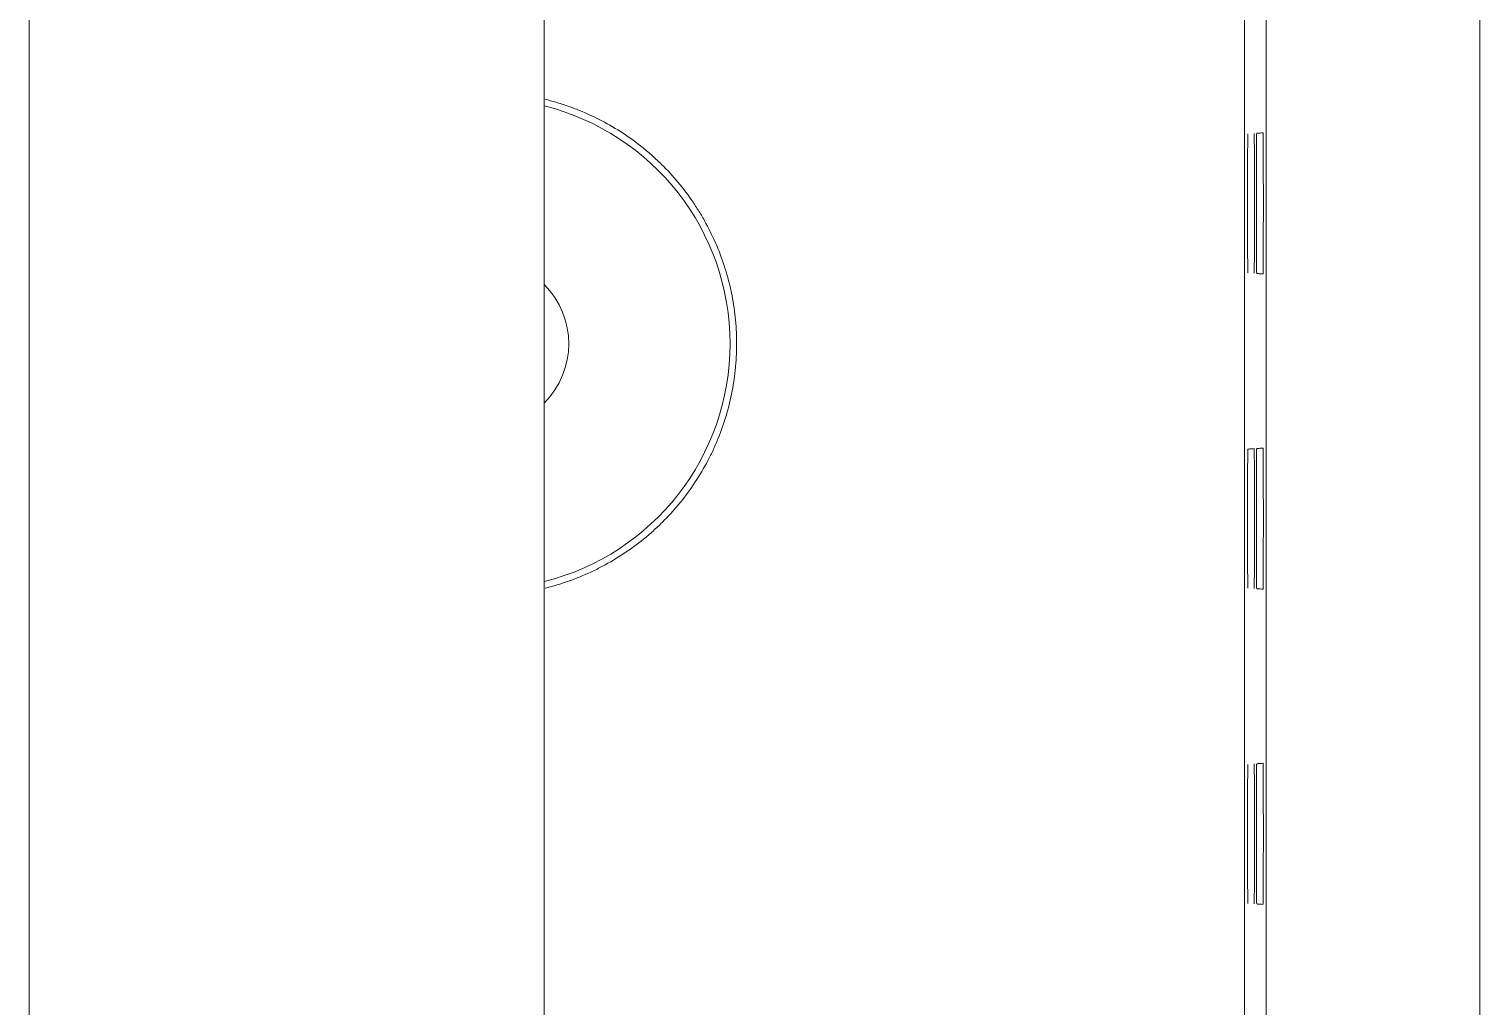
# Model space of a CAD drawing. Header units: millimetres. Extents: x -195 to 1349, y 148 to 750.
# Drawn here: x 852.5 to 873.2, y 461.28 to 475.23 of the extents above; entities that cross this region are included whole.
import ezdxf

# ---------------------------------------------------------------- set-up
doc = ezdxf.new("R2010")
doc.units = ezdxf.units.MM
doc.layers.add('100', color=7, linetype='CONTINUOUS', true_color=0xffffff)
doc.layers.add('4', color=7, linetype='CONTINUOUS', true_color=0xffffff)

msp = doc.modelspace()

# ---------------------------------------------------------------- linework, layer by layer
at = {"layer": '100', "color": 7, "linetype": 'Continuous', "lineweight": 18}
for p, q in [((859.852, 314.49), (859.852, 495.981)), ((852.502, 486.235), (852.502, 324.235))]:
    msp.add_line(p, q, dxfattribs=at)
at = {"layer": '4', "color": 7, "linetype": 'Continuous', "lineweight": 18}
for p, q in [((873.2, 317.039), (873.2, 493.431)), ((870.15, 317.689), (870.15, 492.781))]:
    msp.add_line(p, q, dxfattribs=at)
msp.add_arc((859.002, 470.732), 3.5, 284.0456, 75.9544, dxfattribs=at)
at = {"layer": '4', "color": 7, "linetype": 'Continuous', "lineweight": 18, "extrusion": (0, 0, -1)}
msp.add_arc((-859.002, 470.732), 1.2, 135.0731, 224.9269, dxfattribs=at)
at = {"layer": '4', "color": 7, "linetype": 'Continuous', "lineweight": 18}
for points, knots in [([(869.842, 457.985), (869.842, 458.13), (869.842, 458.274), (869.842, 469.239), (869.842, 480.061), (869.842, 490.882)], [0, 0, 0, 0, 0.013153, 0.013153, 1, 1, 1, 1]), ([(859.863, 474.222), (859.915, 474.209), (859.967, 474.195), (860.075, 474.163), (860.132, 474.145), (860.216, 474.116), (860.243, 474.106), (860.299, 474.085), (860.437, 474.031), (860.676, 473.919), (860.878, 473.801), (861.074, 473.672), (861.169, 473.602), (861.284, 473.509), (861.307, 473.49), (861.352, 473.452), (861.419, 473.394), (861.483, 473.333), (861.609, 473.21), (861.767, 473.037), (861.909, 472.85), (862.008, 472.704), (862.04, 472.654), (862.102, 472.553), (862.131, 472.502), (862.216, 472.346), (862.318, 472.135), (862.398, 471.915), (862.451, 471.747), (862.475, 471.662), (862.496, 471.576), (862.51, 471.518), (862.516, 471.489), (862.546, 471.344), (862.564, 471.228), (862.589, 470.995), (862.602, 470.761), (862.593, 470.526), (862.579, 470.379), (862.576, 470.35), (862.569, 470.291), (862.566, 470.262), (862.553, 470.174), (862.544, 470.115), (862.51, 469.942), (862.455, 469.714), (862.378, 469.493), (862.312, 469.33), (862.277, 469.248), (862.239, 469.168), (862.212, 469.115), (862.199, 469.089), (862.13, 468.958), (862.011, 468.755), (861.804, 468.471), (861.647, 468.296), (861.523, 468.169), (861.48, 468.128), (861.393, 468.048), (861.349, 468.009), (861.213, 467.896), (861.026, 467.755), (860.826, 467.633), (860.671, 467.549), (860.619, 467.522), (860.539, 467.483), (860.512, 467.471), (860.458, 467.446), (860.322, 467.387), (860.116, 467.311), (859.934, 467.26), (859.864, 467.243)], [0, 0, 0, 0, 0.016953, 0.016953, 0.03542, 0.03542, 0.044654, 0.044654, 0.053887, 0.090822, 0.127756, 0.127756, 0.164691, 0.164691, 0.173924, 0.173924, 0.183158, 0.201625, 0.201625, 0.23856, 0.275494, 0.275494, 0.293961, 0.293961, 0.312428, 0.312428, 0.349363, 0.386297, 0.386297, 0.404765, 0.413998, 0.413998, 0.423232, 0.423232, 0.460166, 0.460166, 0.497101, 0.534035, 0.534035, 0.543269, 0.543269, 0.552502, 0.552502, 0.57097, 0.57097, 0.607904, 0.644838, 0.644838, 0.663306, 0.672539, 0.672539, 0.681773, 0.681773, 0.718707, 0.755642, 0.792576, 0.792576, 0.811043, 0.811043, 0.829511, 0.829511, 0.866445, 0.90338, 0.90338, 0.921847, 0.921847, 0.93108, 0.93108, 0.940314, 0.977248, 1, 1, 1, 1]), ([(869.89, 471.743), (869.889, 471.743), (869.889, 471.75), (869.888, 471.769), (869.888, 471.776), (869.888, 471.795), (869.888, 471.806), (869.887, 471.831), (869.887, 471.859), (869.887, 471.892), (869.887, 471.919), (869.887, 471.929), (869.886, 471.948), (869.886, 471.958), (869.886, 471.989), (869.886, 472.011), (869.886, 472.08), (869.885, 472.13), (869.885, 472.197), (869.885, 472.211), (869.885, 472.239), (869.885, 472.253), (869.885, 472.296), (869.885, 472.325), (869.885, 472.385), (869.885, 472.416), (869.885, 472.462), (869.885, 472.478), (869.885, 472.509), (869.884, 472.525), (869.884, 472.573), (869.884, 472.638), (869.884, 472.702), (869.884, 472.767), (869.884, 472.799), (869.884, 472.848), (869.884, 472.864), (869.884, 472.897), (869.885, 472.977), (869.885, 473.054), (869.885, 473.129), (869.885, 473.144), (869.885, 473.173), (869.885, 473.188), (869.885, 473.231), (869.885, 473.259), (869.885, 473.34), (869.886, 473.39), (869.886, 473.448), (869.886, 473.459), (869.886, 473.481), (869.886, 473.491), (869.886, 473.522), (869.887, 473.542), (869.887, 473.578), (869.887, 473.594), (869.887, 473.625), (869.887, 473.639), (869.888, 473.664), (869.888, 473.686), (869.888, 473.702), (869.889, 473.714), (869.889, 473.719), (869.889, 473.726), (869.889, 473.727), (869.89, 473.727)], [0, 0, 0, 0, 0.0625, 0.0625, 0.09375, 0.09375, 0.125, 0.125, 0.15625, 0.1875, 0.1875, 0.203125, 0.203125, 0.21875, 0.21875, 0.25, 0.25, 0.3125, 0.3125, 0.328125, 0.328125, 0.34375, 0.34375, 0.375, 0.375, 0.40625, 0.40625, 0.421875, 0.421875, 0.4375, 0.4375, 0.46875, 0.5, 0.5, 0.53125, 0.53125, 0.546875, 0.546875, 0.5625, 0.625, 0.625, 0.640625, 0.640625, 0.65625, 0.65625, 0.6875, 0.6875, 0.75, 0.75, 0.765625, 0.765625, 0.78125, 0.78125, 0.8125, 0.8125, 0.84375, 0.84375, 0.875, 0.875, 0.90625, 0.9375, 0.9375, 0.96875, 0.96875, 1, 1, 1, 1]), ([(869.979, 473.734), (869.979, 473.734), (869.979, 473.727), (869.98, 473.708), (869.98, 473.7), (869.98, 473.686), (869.98, 473.681), (869.981, 473.67), (869.981, 473.664), (869.981, 473.645), (869.981, 473.617), (869.981, 473.584), (869.982, 473.557), (869.982, 473.547), (869.982, 473.528), (869.982, 473.518), (869.982, 473.486), (869.982, 473.464), (869.983, 473.395), (869.983, 473.345), (869.983, 473.277), (869.983, 473.263), (869.983, 473.235), (869.983, 473.221), (869.983, 473.177), (869.983, 473.148), (869.984, 473.088), (869.984, 473.057), (869.984, 473.01), (869.984, 472.995), (869.984, 472.963), (869.984, 472.947), (869.984, 472.898), (869.984, 472.834), (869.984, 472.769), (869.984, 472.704), (869.984, 472.671), (869.984, 472.622), (869.984, 472.606), (869.984, 472.573), (869.984, 472.492), (869.984, 472.415), (869.984, 472.339), (869.983, 472.324), (869.983, 472.294), (869.983, 472.28), (869.983, 472.236), (869.983, 472.208), (869.983, 472.127), (869.983, 472.077), (869.982, 472.018), (869.982, 472.007), (869.982, 471.985), (869.982, 471.974), (869.982, 471.943), (869.982, 471.924), (869.981, 471.888), (869.981, 471.871), (869.981, 471.84), (869.981, 471.826), (869.981, 471.801), (869.98, 471.779), (869.98, 471.763), (869.98, 471.75), (869.979, 471.745), (869.979, 471.739), (869.979, 471.737), (869.979, 471.737)], [0, 0, 0, 0, 0.0625, 0.0625, 0.09375, 0.09375, 0.109375, 0.109375, 0.125, 0.125, 0.15625, 0.1875, 0.1875, 0.203125, 0.203125, 0.21875, 0.21875, 0.25, 0.25, 0.3125, 0.3125, 0.328125, 0.328125, 0.34375, 0.34375, 0.375, 0.375, 0.40625, 0.40625, 0.421875, 0.421875, 0.4375, 0.4375, 0.46875, 0.5, 0.5, 0.53125, 0.53125, 0.546875, 0.546875, 0.5625, 0.625, 0.625, 0.640625, 0.640625, 0.65625, 0.65625, 0.6875, 0.6875, 0.75, 0.75, 0.765625, 0.765625, 0.78125, 0.78125, 0.8125, 0.8125, 0.84375, 0.84375, 0.875, 0.875, 0.90625, 0.9375, 0.9375, 0.96875, 0.96875, 1, 1, 1, 1]), ([(870.015, 471.734), (870.015, 471.735), (870.015, 471.741), (870.014, 471.76), (870.014, 471.768), (870.014, 471.787), (870.013, 471.798), (870.013, 471.823), (870.013, 471.851), (870.013, 471.885), (870.012, 471.912), (870.012, 471.921), (870.012, 471.941), (870.012, 471.951), (870.012, 471.983), (870.012, 472.005), (870.011, 472.074), (870.011, 472.124), (870.011, 472.192), (870.011, 472.206), (870.011, 472.235), (870.011, 472.249), (870.011, 472.292), (870.011, 472.322), (870.01, 472.382), (870.01, 472.413), (870.01, 472.46), (870.01, 472.475), (870.01, 472.507), (870.01, 472.524), (870.01, 472.572), (870.01, 472.637), (870.01, 472.702), (870.01, 472.767), (870.01, 472.8), (870.01, 472.849), (870.01, 472.865), (870.01, 472.898), (870.01, 472.979), (870.01, 473.057), (870.01, 473.132), (870.011, 473.147), (870.011, 473.177), (870.011, 473.192), (870.011, 473.236), (870.011, 473.264), (870.011, 473.345), (870.011, 473.396), (870.012, 473.454), (870.012, 473.465), (870.012, 473.487), (870.012, 473.498), (870.012, 473.529), (870.012, 473.549), (870.013, 473.585), (870.013, 473.602), (870.013, 473.633), (870.013, 473.647), (870.013, 473.672), (870.014, 473.694), (870.014, 473.71), (870.014, 473.723), (870.015, 473.728), (870.015, 473.735), (870.015, 473.736), (870.015, 473.736)], [0, 0, 0, 0, 0.0625, 0.0625, 0.09375, 0.09375, 0.125, 0.125, 0.15625, 0.1875, 0.1875, 0.203125, 0.203125, 0.21875, 0.21875, 0.25, 0.25, 0.3125, 0.3125, 0.328125, 0.328125, 0.34375, 0.34375, 0.375, 0.375, 0.40625, 0.40625, 0.421875, 0.421875, 0.4375, 0.4375, 0.46875, 0.5, 0.5, 0.53125, 0.53125, 0.546875, 0.546875, 0.5625, 0.625, 0.625, 0.640625, 0.640625, 0.65625, 0.65625, 0.6875, 0.6875, 0.75, 0.75, 0.765625, 0.765625, 0.78125, 0.78125, 0.8125, 0.8125, 0.84375, 0.84375, 0.875, 0.875, 0.90625, 0.9375, 0.9375, 0.96875, 0.96875, 1, 1, 1, 1]), ([(870.104, 473.742), (870.091, 473.741), (870.078, 473.741), (870.055, 473.739), (870.046, 473.738), (870.03, 473.737), (870.023, 473.737), (870.015, 473.736)], [0, 0, 0, 0, 0.448296, 0.448296, 0.75351, 0.75351, 1, 1, 1, 1]), ([(870.104, 473.742), (870.105, 473.742), (870.105, 473.736), (870.106, 473.717), (870.106, 473.709), (870.106, 473.695), (870.106, 473.689), (870.106, 473.678), (870.106, 473.672), (870.107, 473.653), (870.107, 473.625), (870.107, 473.591), (870.107, 473.564), (870.108, 473.555), (870.108, 473.535), (870.108, 473.525), (870.108, 473.493), (870.108, 473.471), (870.108, 473.401), (870.109, 473.351), (870.109, 473.282), (870.109, 473.268), (870.109, 473.239), (870.109, 473.225), (870.109, 473.181), (870.109, 473.152), (870.109, 473.091), (870.109, 473.06), (870.11, 473.013), (870.11, 472.997), (870.11, 472.965), (870.11, 472.949), (870.11, 472.9), (870.11, 472.835), (870.11, 472.769), (870.11, 472.703), (870.11, 472.67), (870.11, 472.621), (870.11, 472.604), (870.11, 472.572), (870.11, 472.49), (870.109, 472.412), (870.109, 472.336), (870.109, 472.32), (870.109, 472.29), (870.109, 472.276), (870.109, 472.232), (870.109, 472.204), (870.109, 472.122), (870.108, 472.071), (870.108, 472.012), (870.108, 472), (870.108, 471.978), (870.108, 471.968), (870.108, 471.936), (870.108, 471.917), (870.107, 471.88), (870.107, 471.863), (870.107, 471.832), (870.107, 471.818), (870.106, 471.792), (870.106, 471.77), (870.106, 471.754), (870.105, 471.741), (870.105, 471.736), (870.105, 471.73), (870.105, 471.728), (870.104, 471.728)], [0, 0, 0, 0, 0.0625, 0.0625, 0.09375, 0.09375, 0.109375, 0.109375, 0.125, 0.125, 0.15625, 0.1875, 0.1875, 0.203125, 0.203125, 0.21875, 0.21875, 0.25, 0.25, 0.3125, 0.3125, 0.328125, 0.328125, 0.34375, 0.34375, 0.375, 0.375, 0.40625, 0.40625, 0.421875, 0.421875, 0.4375, 0.4375, 0.46875, 0.5, 0.5, 0.53125, 0.53125, 0.546875, 0.546875, 0.5625, 0.625, 0.625, 0.640625, 0.640625, 0.65625, 0.65625, 0.6875, 0.6875, 0.75, 0.75, 0.765625, 0.765625, 0.78125, 0.78125, 0.8125, 0.8125, 0.84375, 0.84375, 0.875, 0.875, 0.90625, 0.9375, 0.9375, 0.96875, 0.96875, 1, 1, 1, 1]), ([(870.104, 471.728), (870.091, 471.729), (870.078, 471.73), (870.055, 471.732), (870.046, 471.732), (870.03, 471.733), (870.023, 471.734), (870.015, 471.734)], [0, 0, 0, 0, 0.448295, 0.448295, 0.75351, 0.75351, 1, 1, 1, 1]), ([(869.89, 467.243), (869.889, 467.243), (869.889, 467.25), (869.888, 467.269), (869.888, 467.276), (869.888, 467.295), (869.888, 467.306), (869.887, 467.331), (869.887, 467.359), (869.887, 467.392), (869.887, 467.419), (869.887, 467.429), (869.886, 467.448), (869.886, 467.458), (869.886, 467.489), (869.886, 467.511), (869.886, 467.58), (869.885, 467.63), (869.885, 467.697), (869.885, 467.711), (869.885, 467.739), (869.885, 467.753), (869.885, 467.796), (869.885, 467.825), (869.885, 467.885), (869.885, 467.916), (869.885, 467.962), (869.885, 467.978), (869.885, 468.009), (869.884, 468.025), (869.884, 468.073), (869.884, 468.138), (869.884, 468.202), (869.884, 468.267), (869.884, 468.299), (869.884, 468.348), (869.884, 468.364), (869.884, 468.397), (869.885, 468.477), (869.885, 468.554), (869.885, 468.629), (869.885, 468.644), (869.885, 468.673), (869.885, 468.688), (869.885, 468.731), (869.885, 468.759), (869.885, 468.84), (869.886, 468.89), (869.886, 468.948), (869.886, 468.959), (869.886, 468.981), (869.886, 468.991), (869.886, 469.022), (869.887, 469.042), (869.887, 469.078), (869.887, 469.094), (869.887, 469.125), (869.887, 469.139), (869.888, 469.164), (869.888, 469.186), (869.888, 469.202), (869.889, 469.214), (869.889, 469.219), (869.889, 469.226), (869.889, 469.227), (869.89, 469.227)], [0, 0, 0, 0, 0.0625, 0.0625, 0.09375, 0.09375, 0.125, 0.125, 0.15625, 0.1875, 0.1875, 0.203125, 0.203125, 0.21875, 0.21875, 0.25, 0.25, 0.3125, 0.3125, 0.328125, 0.328125, 0.34375, 0.34375, 0.375, 0.375, 0.40625, 0.40625, 0.421875, 0.421875, 0.4375, 0.4375, 0.46875, 0.5, 0.5, 0.53125, 0.53125, 0.546875, 0.546875, 0.5625, 0.625, 0.625, 0.640625, 0.640625, 0.65625, 0.65625, 0.6875, 0.6875, 0.75, 0.75, 0.765625, 0.765625, 0.78125, 0.78125, 0.8125, 0.8125, 0.84375, 0.84375, 0.875, 0.875, 0.90625, 0.9375, 0.9375, 0.96875, 0.96875, 1, 1, 1, 1]), ([(869.979, 469.234), (869.967, 469.233), (869.955, 469.232), (869.934, 469.23), (869.925, 469.23), (869.907, 469.229), (869.898, 469.228), (869.89, 469.227)], [0, 0, 0, 0, 0.406541, 0.406541, 0.703271, 0.703271, 1, 1, 1, 1]), ([(869.979, 469.234), (869.979, 469.234), (869.979, 469.227), (869.98, 469.208), (869.98, 469.2), (869.98, 469.186), (869.98, 469.181), (869.981, 469.17), (869.981, 469.164), (869.981, 469.145), (869.981, 469.117), (869.981, 469.084), (869.982, 469.057), (869.982, 469.047), (869.982, 469.028), (869.982, 469.018), (869.982, 468.986), (869.982, 468.964), (869.983, 468.895), (869.983, 468.845), (869.983, 468.777), (869.983, 468.763), (869.983, 468.735), (869.983, 468.721), (869.983, 468.677), (869.983, 468.648), (869.984, 468.588), (869.984, 468.557), (869.984, 468.51), (869.984, 468.495), (869.984, 468.463), (869.984, 468.447), (869.984, 468.398), (869.984, 468.334), (869.984, 468.269), (869.984, 468.204), (869.984, 468.171), (869.984, 468.122), (869.984, 468.106), (869.984, 468.073), (869.984, 467.992), (869.984, 467.915), (869.984, 467.839), (869.983, 467.824), (869.983, 467.794), (869.983, 467.78), (869.983, 467.736), (869.983, 467.708), (869.983, 467.627), (869.983, 467.577), (869.982, 467.518), (869.982, 467.507), (869.982, 467.485), (869.982, 467.474), (869.982, 467.443), (869.982, 467.424), (869.981, 467.388), (869.981, 467.371), (869.981, 467.34), (869.981, 467.326), (869.981, 467.301), (869.98, 467.279), (869.98, 467.263), (869.98, 467.25), (869.979, 467.245), (869.979, 467.239), (869.979, 467.237), (869.979, 467.237)], [0, 0, 0, 0, 0.0625, 0.0625, 0.09375, 0.09375, 0.109375, 0.109375, 0.125, 0.125, 0.15625, 0.1875, 0.1875, 0.203125, 0.203125, 0.21875, 0.21875, 0.25, 0.25, 0.3125, 0.3125, 0.328125, 0.328125, 0.34375, 0.34375, 0.375, 0.375, 0.40625, 0.40625, 0.421875, 0.421875, 0.4375, 0.4375, 0.46875, 0.5, 0.5, 0.53125, 0.53125, 0.546875, 0.546875, 0.5625, 0.625, 0.625, 0.640625, 0.640625, 0.65625, 0.65625, 0.6875, 0.6875, 0.75, 0.75, 0.765625, 0.765625, 0.78125, 0.78125, 0.8125, 0.8125, 0.84375, 0.84375, 0.875, 0.875, 0.90625, 0.9375, 0.9375, 0.96875, 0.96875, 1, 1, 1, 1]), ([(870.015, 467.234), (870.015, 467.235), (870.015, 467.241), (870.014, 467.26), (870.014, 467.268), (870.014, 467.287), (870.013, 467.298), (870.013, 467.323), (870.013, 467.351), (870.013, 467.385), (870.012, 467.412), (870.012, 467.421), (870.012, 467.441), (870.012, 467.451), (870.012, 467.483), (870.012, 467.505), (870.011, 467.574), (870.011, 467.624), (870.011, 467.692), (870.011, 467.706), (870.011, 467.735), (870.011, 467.749), (870.011, 467.792), (870.011, 467.822), (870.01, 467.882), (870.01, 467.913), (870.01, 467.96), (870.01, 467.975), (870.01, 468.007), (870.01, 468.024), (870.01, 468.072), (870.01, 468.137), (870.01, 468.202), (870.01, 468.267), (870.01, 468.3), (870.01, 468.349), (870.01, 468.365), (870.01, 468.398), (870.01, 468.479), (870.01, 468.557), (870.01, 468.632), (870.011, 468.647), (870.011, 468.677), (870.011, 468.692), (870.011, 468.736), (870.011, 468.764), (870.011, 468.845), (870.011, 468.896), (870.012, 468.954), (870.012, 468.965), (870.012, 468.987), (870.012, 468.998), (870.012, 469.029), (870.012, 469.049), (870.013, 469.085), (870.013, 469.102), (870.013, 469.133), (870.013, 469.147), (870.013, 469.172), (870.014, 469.194), (870.014, 469.21), (870.014, 469.223), (870.015, 469.228), (870.015, 469.235), (870.015, 469.236), (870.015, 469.236)], [0, 0, 0, 0, 0.0625, 0.0625, 0.09375, 0.09375, 0.125, 0.125, 0.15625, 0.1875, 0.1875, 0.203125, 0.203125, 0.21875, 0.21875, 0.25, 0.25, 0.3125, 0.3125, 0.328125, 0.328125, 0.34375, 0.34375, 0.375, 0.375, 0.40625, 0.40625, 0.421875, 0.421875, 0.4375, 0.4375, 0.46875, 0.5, 0.5, 0.53125, 0.53125, 0.546875, 0.546875, 0.5625, 0.625, 0.625, 0.640625, 0.640625, 0.65625, 0.65625, 0.6875, 0.6875, 0.75, 0.75, 0.765625, 0.765625, 0.78125, 0.78125, 0.8125, 0.8125, 0.84375, 0.84375, 0.875, 0.875, 0.90625, 0.9375, 0.9375, 0.96875, 0.96875, 1, 1, 1, 1]), ([(870.104, 469.242), (870.091, 469.241), (870.078, 469.241), (870.055, 469.239), (870.046, 469.238), (870.03, 469.237), (870.023, 469.237), (870.015, 469.236)], [0, 0, 0, 0, 0.448296, 0.448296, 0.75351, 0.75351, 1, 1, 1, 1]), ([(870.104, 469.242), (870.105, 469.242), (870.105, 469.236), (870.106, 469.217), (870.106, 469.209), (870.106, 469.195), (870.106, 469.189), (870.106, 469.178), (870.106, 469.172), (870.107, 469.153), (870.107, 469.125), (870.107, 469.091), (870.107, 469.064), (870.108, 469.055), (870.108, 469.035), (870.108, 469.025), (870.108, 468.993), (870.108, 468.971), (870.108, 468.901), (870.109, 468.851), (870.109, 468.782), (870.109, 468.768), (870.109, 468.739), (870.109, 468.725), (870.109, 468.681), (870.109, 468.652), (870.109, 468.591), (870.109, 468.56), (870.11, 468.513), (870.11, 468.497), (870.11, 468.465), (870.11, 468.449), (870.11, 468.4), (870.11, 468.335), (870.11, 468.269), (870.11, 468.203), (870.11, 468.17), (870.11, 468.121), (870.11, 468.104), (870.11, 468.072), (870.11, 467.99), (870.109, 467.912), (870.109, 467.836), (870.109, 467.82), (870.109, 467.79), (870.109, 467.776), (870.109, 467.732), (870.109, 467.704), (870.109, 467.622), (870.108, 467.571), (870.108, 467.512), (870.108, 467.5), (870.108, 467.478), (870.108, 467.468), (870.108, 467.436), (870.108, 467.417), (870.107, 467.38), (870.107, 467.363), (870.107, 467.332), (870.107, 467.318), (870.106, 467.292), (870.106, 467.27), (870.106, 467.254), (870.105, 467.241), (870.105, 467.236), (870.105, 467.23), (870.105, 467.228), (870.104, 467.228)], [0, 0, 0, 0, 0.0625, 0.0625, 0.09375, 0.09375, 0.109375, 0.109375, 0.125, 0.125, 0.15625, 0.1875, 0.1875, 0.203125, 0.203125, 0.21875, 0.21875, 0.25, 0.25, 0.3125, 0.3125, 0.328125, 0.328125, 0.34375, 0.34375, 0.375, 0.375, 0.40625, 0.40625, 0.421875, 0.421875, 0.4375, 0.4375, 0.46875, 0.5, 0.5, 0.53125, 0.53125, 0.546875, 0.546875, 0.5625, 0.625, 0.625, 0.640625, 0.640625, 0.65625, 0.65625, 0.6875, 0.6875, 0.75, 0.75, 0.765625, 0.765625, 0.78125, 0.78125, 0.8125, 0.8125, 0.84375, 0.84375, 0.875, 0.875, 0.90625, 0.9375, 0.9375, 0.96875, 0.96875, 1, 1, 1, 1]), ([(870.104, 467.228), (870.091, 467.229), (870.078, 467.23), (870.055, 467.232), (870.046, 467.232), (870.03, 467.233), (870.023, 467.234), (870.015, 467.234)], [0, 0, 0, 0, 0.448295, 0.448295, 0.75351, 0.75351, 1, 1, 1, 1]), ([(869.89, 462.743), (869.889, 462.743), (869.889, 462.75), (869.888, 462.769), (869.888, 462.776), (869.888, 462.795), (869.888, 462.806), (869.887, 462.831), (869.887, 462.859), (869.887, 462.892), (869.887, 462.919), (869.887, 462.929), (869.886, 462.948), (869.886, 462.958), (869.886, 462.989), (869.886, 463.011), (869.886, 463.08), (869.885, 463.13), (869.885, 463.197), (869.885, 463.211), (869.885, 463.239), (869.885, 463.253), (869.885, 463.296), (869.885, 463.325), (869.885, 463.385), (869.885, 463.416), (869.885, 463.462), (869.885, 463.478), (869.885, 463.509), (869.884, 463.525), (869.884, 463.573), (869.884, 463.638), (869.884, 463.702), (869.884, 463.767), (869.884, 463.799), (869.884, 463.848), (869.884, 463.864), (869.884, 463.897), (869.885, 463.977), (869.885, 464.054), (869.885, 464.129), (869.885, 464.144), (869.885, 464.173), (869.885, 464.188), (869.885, 464.231), (869.885, 464.259), (869.885, 464.34), (869.886, 464.39), (869.886, 464.448), (869.886, 464.459), (869.886, 464.481), (869.886, 464.491), (869.886, 464.522), (869.887, 464.542), (869.887, 464.578), (869.887, 464.594), (869.887, 464.625), (869.887, 464.639), (869.888, 464.664), (869.888, 464.686), (869.888, 464.702), (869.889, 464.714), (869.889, 464.719), (869.889, 464.726), (869.889, 464.727), (869.89, 464.727)], [0, 0, 0, 0, 0.0625, 0.0625, 0.09375, 0.09375, 0.125, 0.125, 0.15625, 0.1875, 0.1875, 0.203125, 0.203125, 0.21875, 0.21875, 0.25, 0.25, 0.3125, 0.3125, 0.328125, 0.328125, 0.34375, 0.34375, 0.375, 0.375, 0.40625, 0.40625, 0.421875, 0.421875, 0.4375, 0.4375, 0.46875, 0.5, 0.5, 0.53125, 0.53125, 0.546875, 0.546875, 0.5625, 0.625, 0.625, 0.640625, 0.640625, 0.65625, 0.65625, 0.6875, 0.6875, 0.75, 0.75, 0.765625, 0.765625, 0.78125, 0.78125, 0.8125, 0.8125, 0.84375, 0.84375, 0.875, 0.875, 0.90625, 0.9375, 0.9375, 0.96875, 0.96875, 1, 1, 1, 1]), ([(869.979, 464.734), (869.979, 464.734), (869.979, 464.727), (869.98, 464.708), (869.98, 464.7), (869.98, 464.686), (869.98, 464.681), (869.981, 464.67), (869.981, 464.664), (869.981, 464.645), (869.981, 464.617), (869.981, 464.584), (869.982, 464.557), (869.982, 464.547), (869.982, 464.528), (869.982, 464.518), (869.982, 464.486), (869.982, 464.464), (869.983, 464.395), (869.983, 464.345), (869.983, 464.277), (869.983, 464.263), (869.983, 464.235), (869.983, 464.221), (869.983, 464.177), (869.983, 464.148), (869.984, 464.088), (869.984, 464.057), (869.984, 464.01), (869.984, 463.995), (869.984, 463.963), (869.984, 463.947), (869.984, 463.898), (869.984, 463.834), (869.984, 463.769), (869.984, 463.704), (869.984, 463.671), (869.984, 463.622), (869.984, 463.606), (869.984, 463.573), (869.984, 463.492), (869.984, 463.415), (869.984, 463.339), (869.983, 463.324), (869.983, 463.294), (869.983, 463.28), (869.983, 463.236), (869.983, 463.208), (869.983, 463.127), (869.983, 463.077), (869.982, 463.018), (869.982, 463.007), (869.982, 462.985), (869.982, 462.974), (869.982, 462.943), (869.982, 462.924), (869.981, 462.888), (869.981, 462.871), (869.981, 462.84), (869.981, 462.826), (869.981, 462.801), (869.98, 462.779), (869.98, 462.763), (869.98, 462.75), (869.979, 462.745), (869.979, 462.739), (869.979, 462.737), (869.979, 462.737)], [0, 0, 0, 0, 0.0625, 0.0625, 0.09375, 0.09375, 0.109375, 0.109375, 0.125, 0.125, 0.15625, 0.1875, 0.1875, 0.203125, 0.203125, 0.21875, 0.21875, 0.25, 0.25, 0.3125, 0.3125, 0.328125, 0.328125, 0.34375, 0.34375, 0.375, 0.375, 0.40625, 0.40625, 0.421875, 0.421875, 0.4375, 0.4375, 0.46875, 0.5, 0.5, 0.53125, 0.53125, 0.546875, 0.546875, 0.5625, 0.625, 0.625, 0.640625, 0.640625, 0.65625, 0.65625, 0.6875, 0.6875, 0.75, 0.75, 0.765625, 0.765625, 0.78125, 0.78125, 0.8125, 0.8125, 0.84375, 0.84375, 0.875, 0.875, 0.90625, 0.9375, 0.9375, 0.96875, 0.96875, 1, 1, 1, 1]), ([(870.015, 462.734), (870.015, 462.735), (870.015, 462.741), (870.014, 462.76), (870.014, 462.768), (870.014, 462.787), (870.013, 462.798), (870.013, 462.823), (870.013, 462.851), (870.013, 462.885), (870.012, 462.912), (870.012, 462.921), (870.012, 462.941), (870.012, 462.951), (870.012, 462.983), (870.012, 463.005), (870.011, 463.074), (870.011, 463.124), (870.011, 463.192), (870.011, 463.206), (870.011, 463.235), (870.011, 463.249), (870.011, 463.292), (870.011, 463.322), (870.01, 463.382), (870.01, 463.413), (870.01, 463.46), (870.01, 463.475), (870.01, 463.507), (870.01, 463.524), (870.01, 463.572), (870.01, 463.637), (870.01, 463.702), (870.01, 463.767), (870.01, 463.8), (870.01, 463.849), (870.01, 463.865), (870.01, 463.898), (870.01, 463.979), (870.01, 464.057), (870.01, 464.132), (870.011, 464.147), (870.011, 464.177), (870.011, 464.192), (870.011, 464.236), (870.011, 464.264), (870.011, 464.345), (870.011, 464.396), (870.012, 464.454), (870.012, 464.465), (870.012, 464.487), (870.012, 464.498), (870.012, 464.529), (870.012, 464.549), (870.013, 464.585), (870.013, 464.602), (870.013, 464.633), (870.013, 464.647), (870.013, 464.672), (870.014, 464.694), (870.014, 464.71), (870.014, 464.723), (870.015, 464.728), (870.015, 464.735), (870.015, 464.736), (870.015, 464.736)], [0, 0, 0, 0, 0.0625, 0.0625, 0.09375, 0.09375, 0.125, 0.125, 0.15625, 0.1875, 0.1875, 0.203125, 0.203125, 0.21875, 0.21875, 0.25, 0.25, 0.3125, 0.3125, 0.328125, 0.328125, 0.34375, 0.34375, 0.375, 0.375, 0.40625, 0.40625, 0.421875, 0.421875, 0.4375, 0.4375, 0.46875, 0.5, 0.5, 0.53125, 0.53125, 0.546875, 0.546875, 0.5625, 0.625, 0.625, 0.640625, 0.640625, 0.65625, 0.65625, 0.6875, 0.6875, 0.75, 0.75, 0.765625, 0.765625, 0.78125, 0.78125, 0.8125, 0.8125, 0.84375, 0.84375, 0.875, 0.875, 0.90625, 0.9375, 0.9375, 0.96875, 0.96875, 1, 1, 1, 1]), ([(870.104, 464.742), (870.091, 464.741), (870.078, 464.741), (870.055, 464.739), (870.046, 464.738), (870.03, 464.737), (870.023, 464.737), (870.015, 464.736)], [0, 0, 0, 0, 0.448296, 0.448296, 0.75351, 0.75351, 1, 1, 1, 1]), ([(870.104, 464.742), (870.105, 464.742), (870.105, 464.736), (870.106, 464.717), (870.106, 464.709), (870.106, 464.695), (870.106, 464.689), (870.106, 464.678), (870.106, 464.672), (870.107, 464.653), (870.107, 464.625), (870.107, 464.591), (870.107, 464.564), (870.108, 464.555), (870.108, 464.535), (870.108, 464.525), (870.108, 464.493), (870.108, 464.471), (870.108, 464.401), (870.109, 464.351), (870.109, 464.282), (870.109, 464.268), (870.109, 464.239), (870.109, 464.225), (870.109, 464.181), (870.109, 464.152), (870.109, 464.091), (870.109, 464.06), (870.11, 464.013), (870.11, 463.997), (870.11, 463.965), (870.11, 463.949), (870.11, 463.9), (870.11, 463.835), (870.11, 463.769), (870.11, 463.703), (870.11, 463.67), (870.11, 463.621), (870.11, 463.604), (870.11, 463.572), (870.11, 463.49), (870.109, 463.412), (870.109, 463.336), (870.109, 463.32), (870.109, 463.29), (870.109, 463.276), (870.109, 463.232), (870.109, 463.204), (870.109, 463.122), (870.108, 463.071), (870.108, 463.012), (870.108, 463), (870.108, 462.978), (870.108, 462.968), (870.108, 462.936), (870.108, 462.917), (870.107, 462.88), (870.107, 462.863), (870.107, 462.832), (870.107, 462.818), (870.106, 462.792), (870.106, 462.77), (870.106, 462.754), (870.105, 462.741), (870.105, 462.736), (870.105, 462.73), (870.105, 462.728), (870.104, 462.728)], [0, 0, 0, 0, 0.0625, 0.0625, 0.09375, 0.09375, 0.109375, 0.109375, 0.125, 0.125, 0.15625, 0.1875, 0.1875, 0.203125, 0.203125, 0.21875, 0.21875, 0.25, 0.25, 0.3125, 0.3125, 0.328125, 0.328125, 0.34375, 0.34375, 0.375, 0.375, 0.40625, 0.40625, 0.421875, 0.421875, 0.4375, 0.4375, 0.46875, 0.5, 0.5, 0.53125, 0.53125, 0.546875, 0.546875, 0.5625, 0.625, 0.625, 0.640625, 0.640625, 0.65625, 0.65625, 0.6875, 0.6875, 0.75, 0.75, 0.765625, 0.765625, 0.78125, 0.78125, 0.8125, 0.8125, 0.84375, 0.84375, 0.875, 0.875, 0.90625, 0.9375, 0.9375, 0.96875, 0.96875, 1, 1, 1, 1]), ([(870.104, 462.728), (870.091, 462.729), (870.078, 462.73), (870.055, 462.732), (870.046, 462.732), (870.03, 462.733), (870.023, 462.734), (870.015, 462.734)], [0, 0, 0, 0, 0.448295, 0.448295, 0.75351, 0.75351, 1, 1, 1, 1])]:
    msp.add_open_spline(points, degree=3, knots=knots, dxfattribs=at)

doc.saveas('drawing.dxf')
